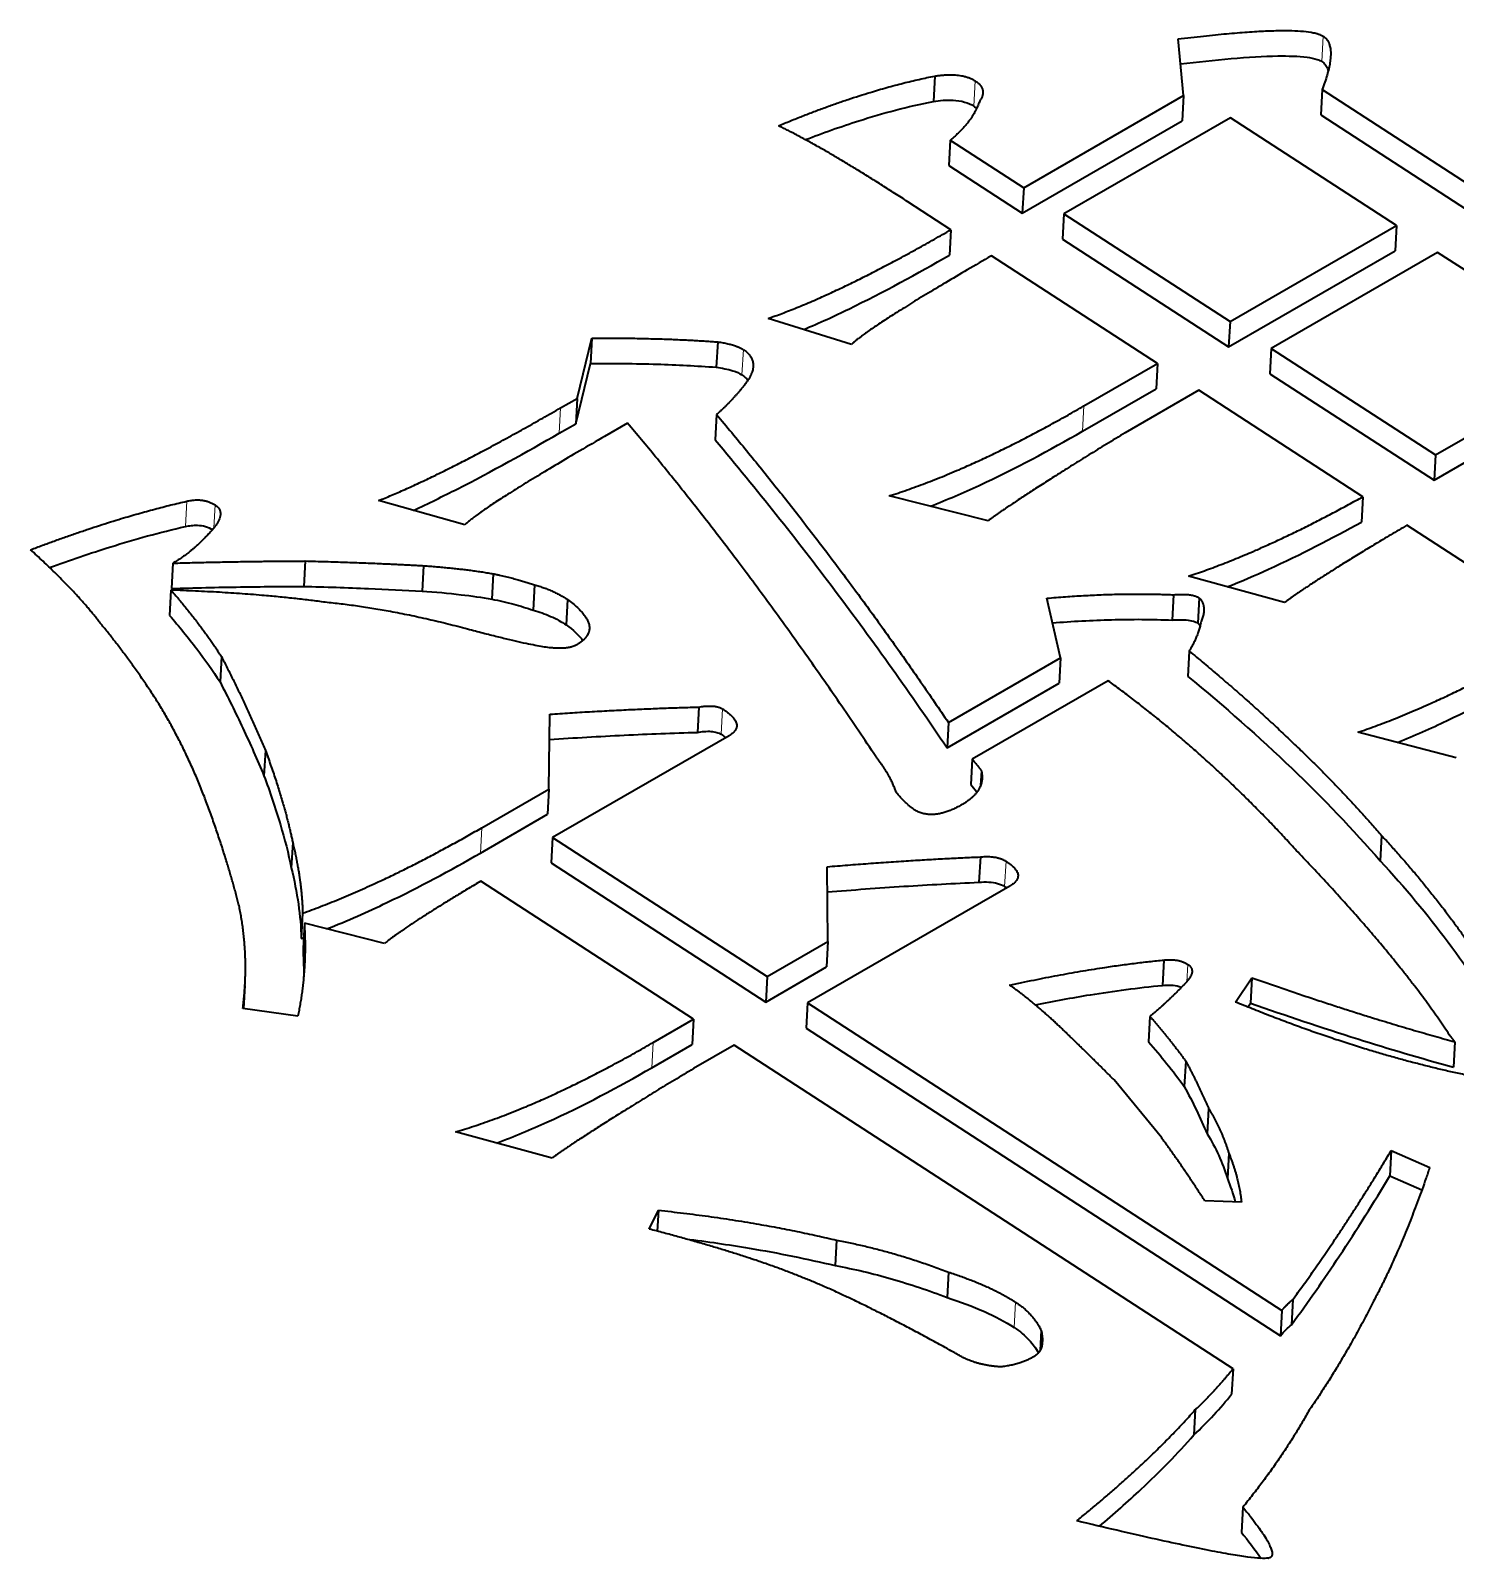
# Model space of a CAD drawing. Header units: millimetres. Extents: x 200 to 5740, y 200 to 4000.
# Drawn here: x 5406.7 to 5420.02, y 2864.42 to 2878.71 of the extents above; entities that cross this region are included whole.
import ezdxf

# ---------------------------------------------------------------- set-up
doc = ezdxf.new("R2010")
doc.units = ezdxf.units.MM
doc.header["$LTSCALE"] = 20
doc.layers.add('可見 (ISO)', color=7, linetype='Continuous', lineweight=35)
doc.layers.add('窄部可見 (ISO)', color=7, linetype='Continuous', lineweight=18)

msp = doc.modelspace()

# ---------------------------------------------------------------- linework, layer by layer
at = {"layer": '可見 (ISO)'}
for p, q in [((5417.48, 2878.105), (5417.429, 2878.634)), ((5415.153, 2878.287), (5415.14, 2878.05)), ((5415.985, 2877.242), (5417.48, 2878.105)), ((5417.48, 2878.105), (5417.467, 2877.868)), ((5418.777, 2878.16), (5418.764, 2877.923)), ((5418.777, 2878.16), (5420.141, 2877.276)), ((5415.971, 2877.005), (5417.467, 2877.868)), ((5417.918, 2877.895), (5416.362, 2876.997)), ((5419.471, 2876.889), (5417.918, 2877.895)), ((5418.764, 2877.923), (5420.128, 2877.039)), ((5415.298, 2877.687), (5415.285, 2877.45)), ((5415.298, 2877.687), (5415.985, 2877.242)), ((5415.285, 2877.45), (5415.971, 2877.005)), ((5415.985, 2877.242), (5415.971, 2877.005)), ((5415.305, 2876.85), (5414.902, 2877.111)), ((5416.362, 2876.997), (5416.349, 2876.76)), ((5416.362, 2876.997), (5417.915, 2875.99)), ((5415.305, 2876.85), (5415.292, 2876.613)), ((5417.915, 2875.99), (5419.471, 2876.889)), ((5419.471, 2876.889), (5419.458, 2876.652)), ((5416.349, 2876.76), (5417.902, 2875.753)), ((5417.236, 2875.598), (5415.683, 2876.605)), ((5417.902, 2875.753), (5419.458, 2876.652)), ((5419.857, 2876.638), (5418.301, 2875.74)), ((5421.392, 2875.643), (5419.857, 2876.638)), ((5414.376, 2875.777), (5413.595, 2876.02)), ((5417.915, 2875.99), (5417.902, 2875.753)), ((5411.808, 2875.272), (5411.946, 2875.836)), ((5411.946, 2875.836), (5411.933, 2875.599)), ((5413.123, 2875.8), (5413.11, 2875.563)), ((5418.301, 2875.74), (5418.288, 2875.503)), ((5418.301, 2875.74), (5419.837, 2874.744)), ((5411.795, 2875.035), (5411.933, 2875.599)), ((5416.548, 2875.201), (5417.236, 2875.598)), ((5417.236, 2875.598), (5417.223, 2875.361)), ((5419.837, 2874.744), (5421.392, 2875.643)), ((5418.288, 2875.503), (5419.823, 2874.507)), ((5419.823, 2874.507), (5421.379, 2875.406)), ((5411.653, 2875.183), (5411.808, 2875.272)), ((5411.808, 2875.272), (5411.795, 2875.035)), ((5416.535, 2874.964), (5417.223, 2875.361)), ((5417.622, 2875.348), (5416.934, 2874.951)), ((5419.157, 2874.352), (5417.622, 2875.348)), ((5413.113, 2875.121), (5413.1, 2874.884)), ((5411.64, 2874.946), (5411.795, 2875.035)), ((5412.28, 2875.04), (5412.065, 2874.916)), ((5419.837, 2874.744), (5419.823, 2874.507)), ((5410.758, 2874.088), (5409.951, 2874.316)), ((5415.653, 2874.127), (5414.726, 2874.36)), ((5419.157, 2874.352), (5419.144, 2874.115)), ((5421.088, 2873.101), (5419.569, 2874.085)), ((5408.027, 2873.731), (5408.014, 2873.494)), ((5409.264, 2873.751), (5409.251, 2873.514)), ((5410.371, 2873.707), (5410.358, 2873.47)), ((5411.024, 2873.631), (5411.011, 2873.394)), ((5411.41, 2873.528), (5411.397, 2873.291)), ((5418.426, 2873.362), (5417.525, 2873.609)), ((5408.009, 2873.479), (5407.996, 2873.242)), ((5411.719, 2873.391), (5411.706, 2873.154)), ((5416.33, 2872.846), (5416.202, 2873.403)), ((5417.387, 2873.435), (5417.374, 2873.198)), ((5417.627, 2873.406), (5417.614, 2873.169)), ((5408.481, 2872.857), (5408.468, 2872.62)), ((5415.281, 2872.24), (5416.33, 2872.846)), ((5416.33, 2872.846), (5416.317, 2872.609)), ((5417.532, 2872.909), (5417.519, 2872.672)), ((5415.268, 2872.004), (5416.317, 2872.609)), ((5416.776, 2872.63), (5415.504, 2871.896)), ((5412.946, 2872.385), (5412.933, 2872.148)), ((5411.545, 2871.618), (5411.554, 2872.318)), ((5415.281, 2872.24), (5415.268, 2872.004)), ((5413.229, 2872.117), (5411.578, 2871.165)), ((5420.03, 2871.911), (5419.111, 2872.149)), ((5408.892, 2871.98), (5408.879, 2871.743)), ((5415.504, 2871.896), (5415.491, 2871.659)), ((5415.59, 2871.788), (5415.582, 2871.651)), ((5410.917, 2871.256), (5411.545, 2871.618)), ((5411.545, 2871.618), (5411.532, 2871.382)), ((5410.904, 2871.019), (5411.532, 2871.382)), ((5409.148, 2871.118), (5409.135, 2870.881)), ((5411.578, 2871.165), (5411.565, 2870.928)), ((5411.578, 2871.165), (5413.586, 2869.863)), ((5419.333, 2871.183), (5419.32, 2870.946)), ((5415.58, 2870.983), (5415.567, 2870.746)), ((5411.565, 2870.928), (5413.573, 2869.626)), ((5414.153, 2870.191), (5414.146, 2870.891)), ((5412.898, 2869.466), (5410.908, 2870.757)), ((5415.854, 2870.71), (5413.963, 2869.618)), ((5409.241, 2870.457), (5409.228, 2870.22)), ((5409.258, 2870.362), (5409.245, 2870.125)), ((5409.258, 2870.33), (5409.245, 2870.093)), ((5410.005, 2870.172), (5409.258, 2870.362)), ((5409.258, 2870.362), (5409.258, 2870.33)), ((5409.245, 2870.125), (5409.245, 2870.093)), ((5413.586, 2869.863), (5414.153, 2870.191)), ((5414.153, 2870.191), (5414.14, 2869.954)), ((5413.573, 2869.626), (5414.14, 2869.954)), ((5417.296, 2870.018), (5417.283, 2869.781)), ((5413.586, 2869.863), (5413.573, 2869.626)), ((5417.965, 2869.626), (5418.12, 2869.852)), ((5418.12, 2869.852), (5418.107, 2869.615)), ((5408.701, 2869.781), (5408.689, 2869.565)), ((5409.197, 2869.495), (5408.682, 2869.566)), ((5413.963, 2869.618), (5413.95, 2869.381)), ((5413.963, 2869.618), (5418.399, 2866.742)), ((5418.082, 2869.578), (5418.107, 2869.615)), ((5412.52, 2869.248), (5412.898, 2869.466)), ((5412.898, 2869.466), (5412.885, 2869.229)), ((5417.166, 2869.491), (5417.153, 2869.254)), ((5413.95, 2869.381), (5418.386, 2866.505)), ((5420.017, 2869.254), (5420.004, 2869.017)), ((5412.507, 2869.011), (5412.885, 2869.229)), ((5413.276, 2869.221), (5412.897, 2869.003)), ((5417.943, 2866.195), (5413.276, 2869.221)), ((5417.501, 2869.074), (5417.487, 2868.837)), ((5417.276, 2868.355), (5416.83, 2868.897)), ((5417.715, 2868.629), (5417.701, 2868.392)), ((5411.574, 2868.165), (5410.672, 2868.412)), ((5417.903, 2868.212), (5417.89, 2867.975)), ((5419.423, 2868.238), (5419.41, 2868.001)), ((5419.423, 2868.238), (5419.783, 2868.078)), ((5419.41, 2868.001), (5419.71, 2867.868)), ((5412.483, 2867.502), (5412.569, 2867.678)), ((5412.569, 2867.678), (5412.558, 2867.482)), ((5418.022, 2867.755), (5417.679, 2867.767)), ((5414.235, 2867.398), (5414.222, 2867.161)), ((5415.282, 2867.099), (5415.269, 2866.862)), ((5418.502, 2866.844), (5418.489, 2866.607)), ((5418.399, 2866.742), (5418.386, 2866.505)), ((5416.148, 2866.558), (5416.138, 2866.366)), ((5417.943, 2866.195), (5417.93, 2865.958)), ((5417.59, 2865.813), (5417.577, 2865.576)), ((5418.035, 2864.902), (5418.022, 2864.665))]:
    msp.add_line(p, q, dxfattribs=at)
for points, degree in [([(5417.429, 2878.634), (5418.606, 2878.777), (5418.786, 2878.66)], 2), ([(5418.786, 2878.66), (5418.932, 2878.565), (5418.777, 2878.16)], 2), ([(5413.692, 2877.822), (5414.492, 2878.157), (5415.153, 2878.287)], 2), ([(5415.153, 2878.287), (5415.402, 2878.325), (5415.531, 2878.242)], 2), ([(5415.531, 2878.242), (5415.651, 2878.164), (5415.574, 2878.056)], 2), ([(5415.574, 2878.056), (5415.513, 2877.864), (5415.298, 2877.687)], 2), ([(5415.518, 2878.005), (5415.528, 2877.999), (5415.537, 2877.992), (5415.545, 2877.985)], 3), ([(5414.902, 2877.111), (5414.139, 2877.606), (5413.692, 2877.822)], 2), ([(5413.595, 2876.02), (5414.274, 2876.254), (5415.305, 2876.85)], 2), ([(5415.683, 2876.605), (5414.557, 2875.955), (5414.376, 2875.777)], 2), ([(5411.946, 2875.836), (5412.607, 2875.839), (5413.123, 2875.8)], 2), ([(5413.123, 2875.8), (5413.286, 2875.778), (5413.363, 2875.728)], 2), ([(5413.363, 2875.728), (5413.517, 2875.628), (5413.414, 2875.453)], 2), ([(5413.414, 2875.453), (5413.285, 2875.273), (5413.113, 2875.121)], 2), ([(5413.35, 2875.491), (5413.373, 2875.477), (5413.392, 2875.46), (5413.406, 2875.442)], 3), ([(5409.951, 2874.316), (5410.596, 2874.573), (5411.653, 2875.183)], 2), ([(5413.113, 2875.121), (5414.262, 2873.755), (5415.281, 2872.24)], 2), ([(5414.726, 2874.36), (5415.525, 2874.611), (5416.548, 2875.201)], 2), ([(5414.602, 2871.922), (5413.428, 2873.684), (5412.28, 2875.04)], 2), ([(5412.065, 2874.916), (5410.922, 2874.256), (5410.758, 2874.088)], 2), ([(5416.934, 2874.951), (5415.963, 2874.359), (5415.653, 2874.127)], 2), ([(5406.696, 2873.856), (5407.495, 2874.16), (5408.157, 2874.31)], 2), ([(5408.157, 2874.31), (5408.311, 2874.347), (5408.423, 2874.275)], 2), ([(5408.423, 2874.275), (5408.551, 2874.191), (5408.345, 2873.988)], 2), ([(5417.525, 2873.609), (5418.238, 2873.842), (5419.157, 2874.352)], 2), ([(5408.345, 2873.988), (5408.199, 2873.83), (5408.027, 2873.731)], 2), ([(5419.569, 2874.085), (5418.718, 2873.583), (5418.426, 2873.362)], 2), ([(5407.348, 2873.17), (5407.108, 2873.484), (5406.696, 2873.856)], 2), ([(5408.027, 2873.731), (5408.697, 2873.749), (5409.264, 2873.751)], 2), ([(5409.264, 2873.751), (5409.925, 2873.733), (5410.371, 2873.707)], 2), ([(5410.371, 2873.707), (5410.775, 2873.677), (5411.024, 2873.631)], 2), ([(5411.024, 2873.631), (5411.238, 2873.587), (5411.41, 2873.528)], 2), ([(5411.41, 2873.528), (5411.582, 2873.48), (5411.719, 2873.391)], 2), ([(5408.009, 2873.479), (5408.284, 2873.164), (5408.481, 2872.857)], 2), ([(5409.452, 2873.365), (5408.834, 2873.45), (5408.009, 2873.479)], 2), ([(5411.719, 2873.391), (5412.079, 2873.126), (5411.804, 2872.967)], 2), ([(5416.202, 2873.403), (5416.846, 2873.459), (5417.387, 2873.435)], 2), ([(5417.387, 2873.435), (5417.559, 2873.45), (5417.627, 2873.406)], 2), ([(5417.627, 2873.406), (5417.705, 2873.324), (5417.644, 2873.184)], 2), ([(5410.783, 2873.113), (5410.087, 2873.301), (5409.452, 2873.365)], 2), ([(5407.896, 2872.414), (5407.631, 2872.829), (5407.348, 2873.17)], 2), ([(5411.624, 2872.937), (5411.495, 2872.925), (5410.783, 2873.113)], 2), ([(5411.706, 2873.154), (5411.769, 2873.108), (5411.825, 2873.058), (5411.863, 2873.008)], 3), ([(5417.644, 2873.184), (5417.61, 2873.027), (5417.532, 2872.909)], 2), ([(5417.614, 2873.169), (5417.622, 2873.161), (5417.629, 2873.152), (5417.634, 2873.143)], 3), ([(5411.804, 2872.967), (5411.736, 2872.928), (5411.624, 2872.937)], 2), ([(5419.111, 2872.149), (5419.893, 2872.411), (5420.916, 2873.001)], 2), ([(5408.481, 2872.857), (5408.703, 2872.428), (5408.892, 2871.98)], 2), ([(5417.532, 2872.909), (5418.579, 2872.052), (5419.333, 2871.183)], 2), ([(5418.551, 2871.026), (5417.728, 2871.939), (5416.776, 2872.63)], 2), ([(5408.358, 2871.451), (5408.17, 2871.963), (5407.896, 2872.414)], 2), ([(5411.554, 2872.318), (5412.276, 2872.367), (5412.946, 2872.385)], 2), ([(5412.946, 2872.385), (5413.1, 2872.411), (5413.169, 2872.367)], 2), ([(5413.169, 2872.367), (5413.4, 2872.217), (5413.229, 2872.117)], 2), ([(5413.156, 2872.13), (5413.17, 2872.12), (5413.185, 2872.11), (5413.198, 2872.1)], 3), ([(5408.892, 2871.98), (5409.071, 2871.494), (5409.148, 2871.118)], 2), ([(5414.791, 2871.589), (5414.739, 2871.749), (5414.602, 2871.922)], 2), ([(5415.504, 2871.896), (5415.564, 2871.825), (5415.59, 2871.788)], 2), ([(5415.59, 2871.788), (5415.632, 2871.602), (5415.409, 2871.473)], 2), ([(5414.962, 2871.425), (5414.885, 2871.475), (5414.791, 2871.589)], 2), ([(5408.649, 2870.514), (5408.538, 2870.955), (5408.358, 2871.451)], 2), ([(5415.409, 2871.473), (5415.134, 2871.314), (5414.962, 2871.425)], 2), ([(5409.241, 2870.457), (5410.006, 2870.73), (5410.917, 2871.256)], 2), ([(5409.148, 2871.118), (5409.233, 2870.768), (5409.241, 2870.457)], 2), ([(5419.333, 2871.183), (5420.019, 2870.443), (5420.498, 2869.627)], 2), ([(5414.146, 2870.891), (5414.893, 2870.954), (5415.58, 2870.983)], 2), ([(5415.58, 2870.983), (5415.734, 2870.998), (5415.82, 2870.943)], 2), ([(5419.966, 2869.319), (5419.486, 2870.052), (5418.551, 2871.026)], 2), ([(5415.82, 2870.943), (5416.026, 2870.809), (5415.854, 2870.71)], 2), ([(5410.908, 2870.757), (5410.246, 2870.364), (5410.005, 2870.172)], 2), ([(5415.807, 2870.706), (5415.813, 2870.702), (5415.82, 2870.698), (5415.826, 2870.693)], 3), ([(5408.682, 2869.566), (5408.743, 2870.053), (5408.649, 2870.514)], 2), ([(5409.258, 2870.33), (5409.283, 2869.913), (5409.197, 2869.495)], 2), ([(5409.228, 2870.22), (5409.236, 2870.223), (5409.243, 2870.225), (5409.251, 2870.228)], 3), ([(5409.245, 2870.093), (5409.25, 2870.013), (5409.252, 2869.933), (5409.25, 2869.853)], 3), ([(5415.853, 2869.784), (5416.669, 2869.96), (5417.296, 2870.018)], 2), ([(5417.296, 2870.018), (5417.433, 2870.034), (5417.519, 2869.978)], 2), ([(5417.519, 2869.978), (5417.605, 2869.923), (5417.51, 2869.815)], 2), ([(5417.51, 2869.815), (5417.338, 2869.632), (5417.166, 2869.491)], 2), ([(5418.12, 2869.852), (5419.176, 2869.483), (5420.017, 2869.254)], 2), ([(5416.324, 2869.394), (5416.084, 2869.623), (5415.853, 2869.784)], 2), ([(5420.197, 2868.927), (5419.132, 2869.143), (5417.965, 2869.626)], 2), ([(5416.83, 2868.897), (5416.565, 2869.164), (5416.324, 2869.394)], 2), ([(5417.166, 2869.491), (5417.338, 2869.295), (5417.501, 2869.074)], 2), ([(5410.672, 2868.412), (5411.48, 2868.647), (5412.52, 2869.248)], 2), ([(5420.017, 2869.254), (5419.991, 2869.292), (5419.966, 2869.319)], 2), ([(5412.897, 2869.003), (5411.9, 2868.406), (5411.574, 2868.165)], 2), ([(5417.501, 2869.074), (5417.62, 2868.848), (5417.715, 2868.629)], 2), ([(5417.715, 2868.629), (5417.834, 2868.436), (5417.903, 2868.212)], 2), ([(5417.679, 2867.767), (5417.465, 2868.096), (5417.276, 2868.355)], 2), ([(5417.903, 2868.212), (5417.997, 2867.983), (5418.022, 2867.755)], 2), ([(5418.502, 2866.844), (5418.941, 2867.434), (5419.423, 2868.238)], 2), ([(5417.89, 2867.975), (5417.919, 2867.903), (5417.944, 2867.831), (5417.964, 2867.757)], 3), ([(5419.783, 2868.078), (5419.533, 2867.345), (5419.258, 2866.828)], 2), ([(5412.569, 2867.678), (5413.462, 2867.583), (5414.235, 2867.398)], 2), ([(5413.908, 2867.052), (5413.376, 2867.27), (5412.483, 2867.502)], 2), ([(5414.235, 2867.398), (5414.758, 2867.301), (5415.282, 2867.099)], 2), ([(5415.282, 2867.099), (5415.668, 2866.975), (5415.908, 2866.819)], 2), ([(5415.341, 2866.344), (5414.44, 2866.844), (5413.908, 2867.052)], 2), ([(5415.908, 2866.819), (5416.071, 2866.713), (5416.148, 2866.558)], 2), ([(5418.399, 2866.742), (5418.459, 2866.809), (5418.502, 2866.844)], 2), ([(5419.258, 2866.828), (5418.973, 2866.264), (5418.655, 2865.807)], 2), ([(5416.148, 2866.558), (5416.191, 2866.372), (5416.079, 2866.308)], 2), ([(5415.77, 2866.213), (5415.521, 2866.227), (5415.341, 2866.344)], 2), ([(5416.079, 2866.308), (5415.95, 2866.233), (5415.77, 2866.213)], 2), ([(5417.59, 2865.813), (5417.788, 2866.001), (5417.943, 2866.195)], 2), ([(5416.481, 2864.773), (5417.16, 2865.323), (5417.59, 2865.813)], 2), ([(5418.655, 2865.807), (5418.396, 2865.342), (5418.035, 2864.902)], 2), ([(5418.035, 2864.902), (5418.378, 2864.48), (5418.292, 2864.43)], 2), ([(5418.292, 2864.43), (5418.18, 2864.366), (5416.481, 2864.773)], 2), ([(5418.022, 2864.665), (5418.081, 2864.593), (5418.151, 2864.503), (5418.205, 2864.422)], 3)]:
    msp.add_open_spline(points, degree=degree, dxfattribs=at)
for points, knots in [([(5417.452, 2878.401), (5417.761, 2878.438), (5418.1, 2878.471), (5418.456, 2878.476), (5418.555, 2878.474), (5418.667, 2878.459), (5418.701, 2878.452), (5418.746, 2878.437), (5418.761, 2878.431), (5418.773, 2878.423)], [-0.1076078, -0.1076078, -0.1076078, -0.1076078, -0.0395398, -0.0395398, -0.014936, -0.014936, -0.0052873, -0.0052873, 0, 0, 0, 0]), ([(5418.773, 2878.423), (5418.786, 2878.414), (5418.797, 2878.405), (5418.815, 2878.382), (5418.822, 2878.369), (5418.83, 2878.35), (5418.832, 2878.343), (5418.834, 2878.337)], [-0.09003834, -0.09003834, -0.09003834, -0.09003834, -0.08355612, -0.08355612, -0.07594645, -0.07594645, -0.0722371, -0.0722371, -0.0722371, -0.0722371]), ([(5413.944, 2877.692), (5414.107, 2877.755), (5414.275, 2877.815), (5414.666, 2877.939), (5414.901, 2878.003), (5415.14, 2878.05)], [-0.1355881, -0.1355881, -0.1355881, -0.1355881, -0.0767907, -0.0767907, 0, 0, 0, 0]), ([(5415.14, 2878.05), (5415.199, 2878.059), (5415.262, 2878.064), (5415.361, 2878.059), (5415.397, 2878.054), (5415.464, 2878.034), (5415.493, 2878.021), (5415.518, 2878.005)], [-0.04023475, -0.04023475, -0.04023475, -0.04023475, -0.02175362, -0.02175362, -0.01071546, -0.01071546, 0, 0, 0, 0]), ([(5413.928, 2875.917), (5414.075, 2875.978), (5414.217, 2876.044), (5414.67, 2876.264), (5414.995, 2876.441), (5415.292, 2876.613)], [-0.1779238, -0.1779238, -0.1779238, -0.1779238, -0.1261454, -0.1261454, 0, 0, 0, 0]), ([(5411.933, 2875.599), (5412.14, 2875.6), (5412.35, 2875.598), (5412.741, 2875.586), (5412.927, 2875.577), (5413.11, 2875.563)], [-0.1173335, -0.1173335, -0.1173335, -0.1173335, -0.0549937, -0.0549937, 0, 0, 0, 0]), ([(5413.11, 2875.563), (5413.162, 2875.556), (5413.217, 2875.546), (5413.297, 2875.52), (5413.326, 2875.507), (5413.35, 2875.491)], [-0.02641436, -0.02641436, -0.02641436, -0.02641436, -0.01029966, -0.01029966, 0, 0, 0, 0]), ([(5415.111, 2874.263), (5415.269, 2874.325), (5415.423, 2874.391), (5415.903, 2874.613), (5416.231, 2874.789), (5416.535, 2874.964)], [-0.1853855, -0.1853855, -0.1853855, -0.1853855, -0.1291325, -0.1291325, 0, 0, 0, 0]), ([(5410.276, 2874.224), (5410.418, 2874.29), (5410.558, 2874.359), (5411.007, 2874.587), (5411.337, 2874.771), (5411.64, 2874.946)], [-0.179928, -0.179928, -0.179928, -0.179928, -0.1284987, -0.1284987, 0, 0, 0, 0]), ([(5413.1, 2874.884), (5413.489, 2874.421), (5413.861, 2873.953), (5414.584, 2872.993), (5414.934, 2872.5), (5415.268, 2872.004)], [-0.5071879, -0.5071879, -0.5071879, -0.5071879, -0.257834, -0.257834, 0, 0, 0, 0]), ([(5417.889, 2873.509), (5418.022, 2873.562), (5418.152, 2873.618), (5418.575, 2873.81), (5418.869, 2873.963), (5419.144, 2874.115)], [-0.1623176, -0.1623176, -0.1623176, -0.1623176, -0.1146219, -0.1146219, 0, 0, 0, 0]), ([(5406.874, 2873.69), (5407.062, 2873.759), (5407.254, 2873.824), (5407.672, 2873.954), (5407.907, 2874.02), (5408.144, 2874.073)], [-0.1442371, -0.1442371, -0.1442371, -0.1442371, -0.077395, -0.077395, 0, 0, 0, 0]), ([(5408.144, 2874.073), (5408.162, 2874.078), (5408.182, 2874.081), (5408.219, 2874.085), (5408.238, 2874.086), (5408.283, 2874.085), (5408.308, 2874.081), (5408.357, 2874.066), (5408.379, 2874.056), (5408.398, 2874.045)], [-0.02913159, -0.02913159, -0.02913159, -0.02913159, -0.02302242, -0.02302242, -0.01749591, -0.01749591, -0.0095269, -0.0095269, -0.00159239, -0.00159239, -0.00159239, -0.00159239]), ([(5408.014, 2873.494), (5408.228, 2873.5), (5408.444, 2873.505), (5408.855, 2873.511), (5409.053, 2873.513), (5409.251, 2873.514)], [-0.1239399, -0.1239399, -0.1239399, -0.1239399, -0.0593222, -0.0593222, 0, 0, 0, 0]), ([(5409.251, 2873.514), (5409.451, 2873.508), (5409.658, 2873.502), (5410.022, 2873.487), (5410.194, 2873.479), (5410.358, 2873.47)], [-0.1096646, -0.1096646, -0.1096646, -0.1096646, -0.0493814, -0.0493814, 0, 0, 0, 0]), ([(5410.358, 2873.47), (5410.479, 2873.461), (5410.604, 2873.45), (5410.818, 2873.425), (5410.918, 2873.411), (5411.011, 2873.394)], [-0.0650225, -0.0650225, -0.0650225, -0.0650225, -0.02873557, -0.02873557, 0, 0, 0, 0]), ([(5411.011, 2873.394), (5411.08, 2873.38), (5411.148, 2873.364), (5411.277, 2873.33), (5411.338, 2873.312), (5411.397, 2873.291)], [-0.04136961, -0.04136961, -0.04136961, -0.04136961, -0.01991367, -0.01991367, 0, 0, 0, 0]), ([(5407.996, 2873.242), (5408.086, 2873.139), (5408.171, 2873.035), (5408.328, 2872.827), (5408.401, 2872.724), (5408.468, 2872.62)], [-0.109621, -0.109621, -0.109621, -0.109621, -0.0537859, -0.0537859, 0, 0, 0, 0]), ([(5411.397, 2873.291), (5411.454, 2873.275), (5411.509, 2873.256), (5411.613, 2873.21), (5411.661, 2873.183), (5411.706, 2873.154)], [-0.03756401, -0.03756401, -0.03756401, -0.03756401, -0.01900961, -0.01900961, 0, 0, 0, 0]), ([(5416.255, 2873.172), (5416.438, 2873.187), (5416.622, 2873.197), (5416.995, 2873.207), (5417.185, 2873.207), (5417.374, 2873.198)], [-0.112475, -0.112475, -0.112475, -0.112475, -0.0567225, -0.0567225, 0, 0, 0, 0]), ([(5417.374, 2873.198), (5417.416, 2873.202), (5417.463, 2873.204), (5417.528, 2873.198), (5417.551, 2873.194), (5417.588, 2873.183), (5417.602, 2873.177), (5417.614, 2873.169)], [-0.02498817, -0.02498817, -0.02498817, -0.02498817, -0.01205864, -0.01205864, -0.00522576, -0.00522576, 0, 0, 0, 0]), ([(5417.519, 2872.672), (5417.86, 2872.392), (5418.186, 2872.106), (5418.787, 2871.53), (5419.064, 2871.241), (5419.32, 2870.946)], [-0.3264793, -0.3264793, -0.3264793, -0.3264793, -0.1599337, -0.1599337, 0, 0, 0, 0]), ([(5419.48, 2872.053), (5419.639, 2872.118), (5419.794, 2872.187), (5420.272, 2872.413), (5420.599, 2872.589), (5420.903, 2872.764)], [-0.1861773, -0.1861773, -0.1861773, -0.1861773, -0.1290551, -0.1290551, 0, 0, 0, 0]), ([(5408.468, 2872.62), (5408.542, 2872.476), (5408.614, 2872.331), (5408.751, 2872.039), (5408.816, 2871.891), (5408.879, 2871.743)], [-0.1468959, -0.1468959, -0.1468959, -0.1468959, -0.0740309, -0.0740309, 0, 0, 0, 0]), ([(5411.551, 2872.082), (5411.783, 2872.097), (5412.016, 2872.111), (5412.477, 2872.133), (5412.705, 2872.142), (5412.933, 2872.148)], [-0.139492, -0.139492, -0.139492, -0.139492, -0.0687909, -0.0687909, 0, 0, 0, 0]), ([(5412.933, 2872.148), (5412.975, 2872.156), (5413.02, 2872.16), (5413.079, 2872.156), (5413.097, 2872.153), (5413.13, 2872.144), (5413.144, 2872.138), (5413.156, 2872.13)], [-0.02279658, -0.02279658, -0.02279658, -0.02279658, -0.0107073, -0.0107073, -0.0050816, -0.0050816, 0, 0, 0, 0]), ([(5408.879, 2871.743), (5408.935, 2871.591), (5408.987, 2871.437), (5409.072, 2871.151), (5409.108, 2871.015), (5409.135, 2870.881)], [-0.1409487, -0.1409487, -0.1409487, -0.1409487, -0.0657575, -0.0657575, 0, 0, 0, 0]), ([(5415.491, 2871.659), (5415.508, 2871.639), (5415.526, 2871.617), (5415.544, 2871.594), (5415.546, 2871.592), (5415.548, 2871.589)], [-0.01867183, -0.01867183, -0.01867183, -0.01867183, -0.00772544, -0.00772544, -0.0064461, -0.0064461, -0.0064461, -0.0064461]), ([(5409.465, 2870.309), (5409.66, 2870.386), (5409.849, 2870.47), (5410.331, 2870.7), (5410.626, 2870.859), (5410.904, 2871.019)], [-0.1885573, -0.1885573, -0.1885573, -0.1885573, -0.1179938, -0.1179938, 0, 0, 0, 0]), ([(5409.135, 2870.881), (5409.162, 2870.768), (5409.185, 2870.654), (5409.216, 2870.434), (5409.226, 2870.327), (5409.228, 2870.22)], [-0.1078499, -0.1078499, -0.1078499, -0.1078499, -0.0522628, -0.0522628, 0, 0, 0, 0]), ([(5419.32, 2870.946), (5419.55, 2870.698), (5419.761, 2870.445), (5420.15, 2869.926), (5420.327, 2869.66), (5420.485, 2869.39)], [-0.2742893, -0.2742893, -0.2742893, -0.2742893, -0.1380434, -0.1380434, 0, 0, 0, 0]), ([(5414.148, 2870.655), (5414.386, 2870.675), (5414.625, 2870.693), (5415.098, 2870.723), (5415.332, 2870.736), (5415.567, 2870.746)], [-0.1437611, -0.1437611, -0.1437611, -0.1437611, -0.0709493, -0.0709493, 0, 0, 0, 0]), ([(5415.567, 2870.746), (5415.597, 2870.749), (5415.629, 2870.75), (5415.688, 2870.747), (5415.715, 2870.743), (5415.766, 2870.728), (5415.788, 2870.718), (5415.807, 2870.706)], [-0.02588102, -0.02588102, -0.02588102, -0.02588102, -0.01655172, -0.01655172, -0.00818051, -0.00818051, 0, 0, 0, 0]), ([(5416.094, 2869.6), (5416.264, 2869.634), (5416.437, 2869.666), (5416.828, 2869.729), (5417.057, 2869.76), (5417.283, 2869.781)], [-0.1236132, -0.1236132, -0.1236132, -0.1236132, -0.0693362, -0.0693362, 0, 0, 0, 0]), ([(5417.283, 2869.781), (5417.309, 2869.784), (5417.336, 2869.785), (5417.389, 2869.783), (5417.414, 2869.779), (5417.446, 2869.769), (5417.454, 2869.767), (5417.461, 2869.764)], [-0.02425342, -0.02425342, -0.02425342, -0.02425342, -0.01621226, -0.01621226, -0.00835018, -0.00835018, -0.00575281, -0.00575281, -0.00575281, -0.00575281]), ([(5418.107, 2869.615), (5418.436, 2869.5), (5418.773, 2869.387), (5419.402, 2869.189), (5419.704, 2869.099), (5420.004, 2869.017)], [-0.2078216, -0.2078216, -0.2078216, -0.2078216, -0.0967573, -0.0967573, 0, 0, 0, 0]), ([(5417.153, 2869.254), (5417.212, 2869.187), (5417.268, 2869.119), (5417.379, 2868.981), (5417.434, 2868.909), (5417.487, 2868.837)], [-0.07416301, -0.07416301, -0.07416301, -0.07416301, -0.03794234, -0.03794234, 0, 0, 0, 0]), ([(5411.055, 2868.307), (5411.218, 2868.368), (5411.376, 2868.434), (5411.866, 2868.656), (5412.199, 2868.833), (5412.507, 2869.011)], [-0.1875922, -0.1875922, -0.1875922, -0.1875922, -0.1304994, -0.1304994, 0, 0, 0, 0]), ([(5417.487, 2868.837), (5417.527, 2868.762), (5417.565, 2868.688), (5417.636, 2868.54), (5417.67, 2868.466), (5417.701, 2868.392)], [-0.07451326, -0.07451326, -0.07451326, -0.07451326, -0.03686528, -0.03686528, 0, 0, 0, 0]), ([(5417.701, 2868.392), (5417.742, 2868.326), (5417.778, 2868.259), (5417.841, 2868.12), (5417.868, 2868.048), (5417.89, 2867.975)], [-0.06974686, -0.06974686, -0.06974686, -0.06974686, -0.0357569, -0.0357569, 0, 0, 0, 0]), ([(5418.489, 2866.607), (5418.646, 2866.818), (5418.796, 2867.035), (5419.102, 2867.498), (5419.26, 2867.751), (5419.41, 2868.001)], [-0.2489738, -0.2489738, -0.2489738, -0.2489738, -0.1331277, -0.1331277, 0, 0, 0, 0]), ([(5412.825, 2867.41), (5413.024, 2867.385), (5413.222, 2867.357), (5413.69, 2867.278), (5413.958, 2867.224), (5414.222, 2867.161)], [-0.1437617, -0.1437617, -0.1437617, -0.1437617, -0.0833712, -0.0833712, 0, 0, 0, 0]), ([(5414.222, 2867.161), (5414.4, 2867.128), (5414.575, 2867.087), (5414.925, 2866.986), (5415.1, 2866.927), (5415.269, 2866.862)], [-0.1137654, -0.1137654, -0.1137654, -0.1137654, -0.0584789, -0.0584789, 0, 0, 0, 0]), ([(5415.269, 2866.862), (5415.39, 2866.823), (5415.508, 2866.779), (5415.717, 2866.686), (5415.811, 2866.636), (5415.895, 2866.582)], [-0.07584312, -0.07584312, -0.07584312, -0.07584312, -0.03578918, -0.03578918, 0, 0, 0, 0]), ([(5415.895, 2866.582), (5415.951, 2866.546), (5415.997, 2866.507), (5416.072, 2866.426), (5416.1, 2866.386), (5416.123, 2866.344)], [-0.04840702, -0.04840702, -0.04840702, -0.04840702, -0.024928, -0.024928, -0.00396523, -0.00396523, -0.00396523, -0.00396523]), ([(5418.386, 2866.505), (5418.403, 2866.525), (5418.422, 2866.545), (5418.456, 2866.578), (5418.472, 2866.593), (5418.489, 2866.607)], [-0.01965987, -0.01965987, -0.01965987, -0.01965987, -0.00846658, -0.00846658, 0, 0, 0, 0]), ([(5417.577, 2865.576), (5417.642, 2865.638), (5417.705, 2865.701), (5417.822, 2865.828), (5417.878, 2865.893), (5417.93, 2865.958)], [-0.07352072, -0.07352072, -0.07352072, -0.07352072, -0.03643469, -0.03643469, 0, 0, 0, 0]), ([(5416.693, 2864.722), (5416.828, 2864.837), (5416.959, 2864.953), (5417.259, 2865.234), (5417.426, 2865.403), (5417.577, 2865.576)], [-0.1688798, -0.1688798, -0.1688798, -0.1688798, -0.098181, -0.098181, 0, 0, 0, 0])]:
    msp.add_open_spline(points, degree=3, knots=knots, dxfattribs=at)
at = {"layer": '窄部可見 (ISO)'}
for p, q in [((5418.786, 2878.66), (5418.773, 2878.423)), ((5415.531, 2878.242), (5415.518, 2878.005)), ((5413.363, 2875.728), (5413.35, 2875.491)), ((5411.653, 2875.183), (5411.64, 2874.946)), ((5416.548, 2875.201), (5416.535, 2874.964)), ((5408.157, 2874.31), (5408.144, 2874.073)), ((5408.423, 2874.275), (5408.411, 2874.061)), ((5413.169, 2872.367), (5413.156, 2872.13)), ((5410.917, 2871.256), (5410.904, 2871.019)), ((5415.82, 2870.943), (5415.807, 2870.706)), ((5417.519, 2869.978), (5417.51, 2869.815)), ((5412.52, 2869.248), (5412.507, 2869.011)), ((5415.908, 2866.819), (5415.895, 2866.582))]:
    msp.add_line(p, q, dxfattribs=at)

doc.saveas('drawing.dxf')
